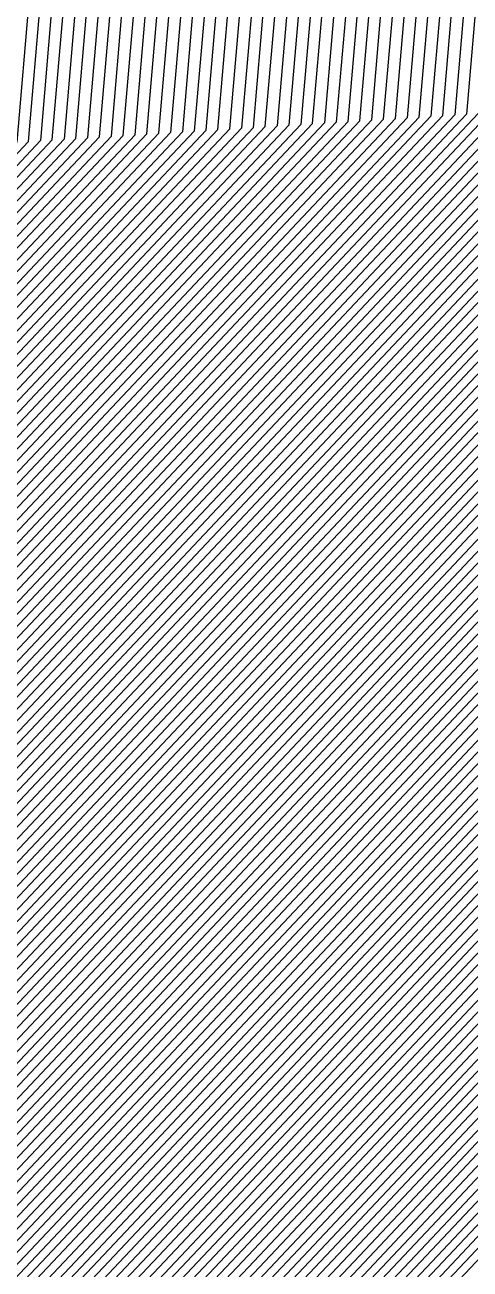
# Model space of a CAD drawing. Extents: x 7084 to 11035, y 13750 to 16729.
# Drawn here: x 7649 to 7680.1, y 15218.1 to 15305 of the extents above; entities that cross this region are included whole.
import ezdxf

# ---------------------------------------------------------------- set-up
doc = ezdxf.new("R2010")
doc.units = 0
doc.layers.add('Default', color=7, linetype='Continuous')

msp = doc.modelspace()

# ---------------------------------------------------------------- linework, layer by layer
at = {"layer": 'Default'}
for points in [[(7670.657, 14190.049), (7509.485, 14233.716), (7460.685, 14311.414), (7259.221, 14496.158), (7265.875, 14629.355), (7406.901, 14904.791), (7444.61, 14989.149), (7511.764, 15143.662), (7576.091, 15219.14), (7649.291, 15296.838), (7655.946, 15374.537), (7692.881, 15572.716), (7699.596, 15592.87), (7741.742, 15759.366), (7785.392, 16041.52), (7899.556, 16044.879), (8003.81, 16142.557), (8138.119, 16216.454), (8182.483, 16254.194), (8246.28, 16365.04), (8397.378, 16459.091), (8592.128, 16415.424)], [(7263.016, 14495.829), (7269.814, 14631.909), (7408.4, 14902.58), (7446.925, 14988.764), (7512.918, 15140.604), (7578.637, 15217.716), (7653.421, 15297.096), (7660.22, 15376.476), (7696.516, 15571.227), (7703.115, 15591.032), (7746.173, 15761.132), (7789.068, 16038.404), (7901.257, 16041.705), (8007.767, 16141.497), (8139.753, 16214.116), (8185.077, 16252.672), (8247.77, 16361.601), (8396.255, 16454.025), (8587.634, 16411.113)], [(7288.722, 14644.171), (7415.596, 14891.968), (7458.039, 14986.917), (7518.455, 15125.925), (7590.858, 15210.879), (7673.247, 15298.331), (7680.737, 15385.784), (7713.966, 15564.077), (7720.007, 15582.208), (7767.444, 15769.607), (7806.714, 16023.448), (7909.421, 16026.469), (8026.764, 16136.41), (8147.596, 16202.892), (8197.529, 16245.369), (8254.924, 16345.092), (8390.861, 16429.706), (8566.067, 16390.421)], [(7282.75, 14494.121), (7290.297, 14645.193), (7416.195, 14891.084), (7458.965, 14986.763), (7518.916, 15124.701), (7591.876, 15210.309), (7674.899, 15298.434), (7682.446, 15386.56), (7715.42, 15563.481), (7721.415, 15581.473), (7769.216, 15770.313), (7808.184, 16022.201), (7910.102, 16025.2), (8028.347, 16135.986), (8148.25, 16201.957), (8198.567, 16244.76), (8255.52, 16343.717), (8390.411, 16427.679), (8564.27, 16388.697)], [(8559.777, 16384.386), (8389.287, 16422.613), (8257.011, 16340.277), (8201.161, 16243.239), (8149.884, 16199.618), (8032.304, 16134.926), (7911.803, 16022.026), (7811.861, 16019.085), (7773.647, 15772.079), (7724.934, 15579.635), (7719.055, 15561.991), (7686.721, 15388.499), (7679.029, 15298.692), (7594.422, 15208.884)], [(8558.878, 16383.523), (8389.063, 16421.599), (8257.309, 16339.589), (8201.68, 16242.935), (8150.21, 16199.151), (8033.096, 16134.714), (7912.143, 16021.391), (7812.596, 16018.462), (7774.534, 15772.432), (7725.638, 15579.267), (7719.782, 15561.694), (7687.576, 15388.887), (7679.855, 15298.743), (7594.931, 15208.599), (7520.3, 15121.032), (7461.743, 14986.301), (7417.994, 14888.431), (7295.024, 14648.258), (7287.304, 14493.726), (7462.975, 14332.635)], [(8556.183, 16380.937), (8388.388, 16418.56), (8258.203, 16337.526), (8203.236, 16242.022), (8151.191, 16197.748), (8035.47, 16134.078), (7913.164, 16019.486), (7814.802, 16016.592), (7777.192, 15773.491), (7727.749, 15578.164), (7721.963, 15560.8), (7690.14, 15390.05), (7682.333, 15298.897), (7596.458, 15207.745), (7520.993, 15119.197), (7463.133, 14986.07), (7418.894, 14887.104), (7297.388, 14649.791), (7289.581, 14493.529), (7463.161, 14334.356), (7520.411, 14243.203), (7659.275, 14205.58), (7932.514, 14408.72)], [(7420.093, 14885.335), (7464.985, 14985.762), (7521.915, 15116.75), (7598.495, 15206.605), (7685.638, 15299.103), (7693.56, 15391.601), (7724.872, 15559.608), (7730.565, 15576.694), (7780.738, 15774.904), (7817.742, 16014.1), (7914.525, 16016.947), (8038.637, 16133.23), (8152.498, 16195.877), (8205.311, 16240.805), (8259.395, 16334.775), (8387.489, 16414.507), (8552.588, 16377.488)], [(7300.207, 14492.609), (7308.417, 14656.943), (7423.092, 14880.914), (7469.616, 14984.992), (7524.222, 15110.634), (7603.587, 15203.757), (7693.898, 15299.618), (7702.108, 15395.48), (7732.142, 15556.629), (7737.603, 15573.017), (7789.6, 15778.435), (7825.095, 16007.868), (7917.927, 16010.599), (8046.552, 16131.111), (8155.766, 16191.2), (8210.5, 16237.762), (8262.376, 16327.896), (8385.242, 16404.374), (8543.602, 16368.866)], [(7423.391, 14880.472), (7470.079, 14984.915), (7524.453, 15110.022), (7604.096, 15203.472), (7694.724, 15299.67), (7702.963, 15395.868), (7732.869, 15556.331), (7738.307, 15572.649), (7790.487, 15778.788), (7825.83, 16007.245), (7918.267, 16009.964), (8047.343, 16130.899), (8156.092, 16190.733), (8211.019, 16237.457), (8262.674, 16327.208), (8385.017, 16403.36), (8542.703, 16368.004)], [(8541.805, 16367.142), (8384.792, 16402.347), (8262.972, 16326.52), (8211.537, 16237.153), (8156.419, 16190.265), (8048.135, 16130.687), (7918.607, 16009.329), (7826.565, 16006.621), (7791.373, 15779.141), (7739.011, 15572.282), (7733.596, 15556.033), (7703.818, 15396.255), (7695.55, 15299.721), (7604.605, 15203.187)], [(7471.005, 14984.761), (7524.915, 15108.799), (7605.114, 15202.902), (7696.376, 15299.773), (7704.673, 15396.643), (7734.323, 15555.735), (7739.714, 15571.914), (7792.259, 15779.494), (7827.301, 16005.998), (7918.947, 16008.695), (8048.926, 16130.475), (8156.746, 16189.797), (8212.056, 16236.849), (8263.27, 16325.833), (8384.568, 16401.334), (8540.906, 16366.28)], [(7424.891, 14878.261), (7472.394, 14984.53), (7525.607, 15106.964), (7606.642, 15202.047), (7698.855, 15299.927), (7707.238, 15397.807), (7736.505, 15554.842), (7741.826, 15570.811), (7794.918, 15780.553), (7829.506, 16004.129), (7919.968, 16006.79), (8051.301, 16129.839), (8157.726, 16188.394), (8213.613, 16235.936), (8264.165, 16323.769), (8383.893, 16398.294), (8538.21, 16363.693)], [(8535.514, 16361.107), (8383.219, 16395.254), (8265.059, 16321.705), (8215.169, 16235.023), (8158.707, 16186.991), (8053.675, 16129.203), (7920.988, 16004.886), (7831.712, 16002.259), (7797.577, 15781.613), (7743.937, 15569.708), (7738.686, 15553.948), (7709.802, 15398.97), (7701.333, 15300.081), (7608.17, 15201.193), (7526.299, 15105.129), (7473.783, 14984.299), (7425.79, 14876.934), (7315.507, 14661.541), (7307.038, 14492.018), (7464.585, 14347.547), (7526.694, 14248.658), (7652.731, 14214.511), (7949.159, 14434.891)], [(8534.616, 16360.244), (8382.994, 16394.241), (8265.357, 16321.018), (8215.688, 16234.719), (8159.033, 16186.524), (8054.467, 16128.991), (7921.329, 16004.251), (7832.447, 16001.636), (7798.463, 15781.966), (7744.641, 15569.341), (7739.413, 15553.65), (7710.657, 15399.358), (7702.159, 15300.133), (7608.679, 15200.908), (7526.53, 15104.518), (7474.246, 14984.222), (7426.09, 14876.492), (7316.295, 14662.052), (7307.797, 14491.952), (7464.647, 14348.121)], [(7483.508, 14982.683), (7531.144, 15092.285), (7618.862, 15195.21), (7718.68, 15301.162), (7727.754, 15407.115), (7753.954, 15547.692), (7758.718, 15561.988), (7816.188, 15789.028), (7847.152, 15989.172), (7928.133, 15991.555), (8070.297, 16124.752), (8165.569, 16177.17), (8226.065, 16228.633), (8271.319, 16307.261), (8378.499, 16373.975), (8516.643, 16343.001)], [(7466.132, 14361.886), (7326.013, 14490.375), (7335.203, 14674.314), (7433.286, 14865.88), (7485.36, 14982.375), (7532.066, 15089.839), (7620.899, 15194.071), (7721.984, 15301.368), (7731.174, 15408.666), (7756.862, 15546.5), (7761.533, 15560.517), (7819.734, 15790.441), (7850.093, 15986.679), (7929.493, 15989.015), (8073.463, 16123.904), (8166.876, 16175.3), (8228.14, 16227.416), (8272.511, 16304.509), (8377.6, 16369.922), (8513.049, 16339.552)], [(7486.749, 14982.144), (7532.759, 15088.004), (7622.427, 15193.216), (7724.462, 15301.523), (7733.738, 15409.829), (7759.044, 15545.606), (7763.644, 15559.414), (7822.392, 15791.5), (7852.298, 15984.81), (7930.514, 15987.111), (8075.838, 16123.268), (8167.856, 16173.897), (8229.696, 16226.503), (8273.405, 16302.446), (8376.926, 16366.882), (8510.353, 16336.965)], [(8509.454, 16336.103), (8376.701, 16365.869), (8273.703, 16301.758), (8230.215, 16226.198), (8168.183, 16173.429), (8076.63, 16123.056), (7930.854, 15986.476), (7853.034, 15984.186), (7823.279, 15791.853), (7764.348, 15559.047), (7759.771, 15545.308), (7734.593, 15410.217), (7725.288, 15301.574), (7622.936, 15192.931)], [(7488.139, 14981.913), (7533.451, 15086.169), (7623.954, 15192.361), (7726.941, 15301.677), (7736.303, 15410.993), (7761.225, 15544.713), (7765.756, 15558.311), (7825.051, 15792.559), (7854.504, 15982.94), (7931.535, 15985.206), (8078.213, 16122.632), (8168.837, 16172.494), (8231.253, 16225.59), (8274.299, 16300.382), (8376.252, 16363.842), (8507.657, 16334.379)], [(8495.076, 16322.308), (8373.105, 16349.656), (8278.472, 16290.752), (8238.517, 16221.33), (8173.412, 16165.946), (8089.294, 16119.664), (7936.298, 15976.319), (7864.797, 15974.215), (7837.459, 15797.503), (7775.609, 15553.164), (7771.404, 15540.542), (7748.271, 15416.423), (7738.505, 15302.398), (7631.083, 15188.373), (7536.681, 15077.606), (7494.622, 14980.835), (7439.283, 14857.037), (7350.959, 14684.532), (7341.193, 14489.061), (7467.37, 14373.356), (7538.985, 14259.332), (7639.927, 14231.983), (7981.727, 14486.096)], [(7496.474, 14980.527), (7537.603, 15075.159), (7633.119, 15187.233), (7741.81, 15302.604), (7751.691, 15417.974), (7774.312, 15539.35), (7778.425, 15551.694), (7841.004, 15798.916), (7867.738, 15971.722), (7937.658, 15973.78), (8092.46, 16118.817), (8174.719, 16164.076), (8240.592, 16220.113), (8279.665, 16288.001), (8372.206, 16345.603), (8491.481, 16318.859)], [(7499.715, 14979.988), (7539.218, 15070.878), (7636.683, 15185.239), (7747.592, 15302.964), (7757.675, 15420.689), (7779.401, 15537.265), (7783.352, 15549.12), (7847.208, 15801.387), (7872.885, 15967.36), (7940.04, 15969.336), (8098.001, 16117.333), (8177.006, 16160.802), (8244.224, 16217.982), (8281.751, 16283.186), (8370.633, 16338.51), (8485.191, 16312.824)], [(8415.531, 14233.016), (8114.781, 14352.375), (7931.79, 14407.583), (7659.56, 14205.192), (7520.138, 14242.966), (7463.099, 14333.782), (7288.822, 14493.595), (7296.6, 14649.28), (7418.594, 14887.546), (7462.669, 14986.147), (7520.762, 15119.808), (7595.949, 15208.03), (7681.507, 15298.846), (7689.285, 15389.662), (7721.236, 15561.098), (7727.046, 15578.532), (7776.306, 15773.138), (7814.066, 16017.216), (7912.823, 16020.121), (8034.679, 16134.29), (8150.864, 16198.215), (8202.717, 16242.326), (8257.905, 16338.214)], [(7447.378, 14845.098), (7507.125, 14978.756), (7542.91, 15061.092), (7644.83, 15180.681), (7760.809, 15303.788), (7771.353, 15426.894), (7791.034, 15532.498), (7794.613, 15543.238), (7861.388, 15807.037), (7884.649, 15957.389), (7945.483, 15959.179), (8110.665, 16113.941), (8182.235, 16153.319), (8252.525, 16213.114), (8286.521, 16272.181), (8367.037, 16322.298), (8470.813, 16299.029)], [(8482.975, 14288.931), (8114.278, 14435.255), (7975.937, 14476.993), (7642.203, 14228.877), (7536.8, 14257.434), (7466.875, 14368.768), (7335.121, 14489.586), (7344.656, 14680.445), (7436.884, 14860.574), (7490.917, 14981.451), (7534.835, 15082.499), (7627.009, 15190.652), (7731.897, 15301.986), (7741.432, 15413.32), (7765.587, 15542.925), (7769.979, 15556.105), (7830.369, 15794.678), (7858.915, 15979.201), (7933.576, 15981.397), (8082.962, 16121.36), (8170.797, 16169.688), (8234.366, 16223.764), (8276.088, 16296.255)], [(8411.448, 14055.268), (8390.101, 14211.934), (8114.971, 14321.124), (7915.145, 14381.412), (7666.104, 14196.262), (7513.856, 14237.511), (7461.676, 14320.591), (7271.365, 14495.106), (7278.48, 14637.529), (7411.698, 14897.716), (7452.019, 14987.917), (7515.456, 15133.876), (7584.238, 15214.582), (7662.508, 15297.662), (7669.623, 15380.742), (7704.514, 15567.95), (7710.858, 15586.988), (7755.922, 15765.016), (7797.156, 16031.549), (7904.999, 16034.722), (8016.474, 16139.166), (8143.348, 16208.972)], [(8513.933, 14314.597), (8114.048, 14473.299), (7996.201, 14508.853), (7634.236, 14239.749), (7544.448, 14264.075), (7468.608, 14384.827), (7356.373, 14487.746), (7366.715, 14694.75), (7445.279, 14848.193), (7503.883, 14979.295), (7541.295, 15065.373), (7641.266, 15182.675), (7755.027, 15303.427), (7765.368, 15424.179), (7785.945, 15534.584), (7789.686, 15545.811), (7855.184, 15804.565), (7879.502, 15961.751), (7943.102, 15963.623), (8105.124, 16115.425), (8179.947, 16156.593)], [(8843.035, 13983.897), (8400.719, 14052.727), (8380.15, 14203.684), (8115.045, 14308.896), (7908.631, 14371.171), (7668.665, 14192.767), (7511.397, 14235.376), (7461.119, 14315.429), (7264.534, 14495.698), (7271.39, 14632.931), (7408.999, 14901.696), (7447.851, 14988.61), (7513.379, 15139.38), (7579.656, 15217.146), (7655.074, 15297.199), (7661.93, 15377.252), (7697.97, 15570.631), (7704.523, 15590.296), (7747.946, 15761.838), (7790.539, 16037.158), (7901.937, 16040.435), (8009.35, 16141.073)], [(8420.984, 14057.527), (8398.946, 14219.267), (8114.905, 14331.994), (7920.934, 14390.515), (7663.828, 14199.368), (7516.041, 14239.408), (7462.171, 14325.179), (7277.437, 14494.581), (7284.783, 14641.617), (7414.097, 14894.179), (7455.723, 14987.301), (7517.301, 15128.983), (7588.312, 15212.303), (7669.117, 15298.074), (7676.462, 15383.845), (7710.33, 15565.566), (7716.488, 15584.046), (7763.012, 15767.841), (7803.038, 16026.564), (7907.72, 16029.644), (8022.806, 16137.47)], [(8440.961, 14254.099), (8114.592, 14383.625), (7948.436, 14433.754), (7653.015, 14214.123), (7526.42, 14248.421), (7464.523, 14346.974), (7306.279, 14492.084), (7314.72, 14661.031), (7425.49, 14877.376), (7473.32, 14984.376), (7526.068, 15105.741), (7607.66, 15201.477), (7700.507, 15300.03), (7708.947, 15398.582), (7737.959, 15554.246), (7743.233, 15570.076), (7796.69, 15781.26), (7830.977, 16002.882), (7920.648, 16005.521), (8052.884, 16129.415)], [(8464.179, 14273.348), (8114.419, 14412.157), (7963.634, 14457.649), (7647.04, 14222.276), (7532.156, 14253.402), (7465.823, 14359.018), (7322.218, 14490.704), (7331.264, 14671.759), (7431.787, 14868.091), (7483.045, 14982.76), (7530.913, 15092.897), (7618.353, 15195.495), (7717.854, 15301.111), (7726.9, 15406.727), (7753.227, 15547.99), (7758.014, 15562.355), (7815.302, 15788.675), (7846.417, 15989.795), (7927.792, 15992.189), (8069.506, 16124.964)], [(7804.508, 16025.317), (7764.785, 15768.547), (7717.896, 15583.311), (7711.784, 15564.971), (7678.172, 15384.62), (7670.769, 15298.177), (7589.33, 15211.733), (7517.763, 15127.759), (7456.649, 14987.147), (7414.696, 14893.294), (7286.358, 14642.638), (7278.955, 14494.449), (7462.295, 14326.326), (7516.587, 14239.883), (7663.259, 14200.145), (7922.382, 14392.79), (8114.889, 14334.711), (8401.158, 14221.1), (8423.368, 14058.092)], [(7917.586, 16011.234), (7824.36, 16008.491), (7788.714, 15778.082), (7736.899, 15573.385), (7731.415, 15556.927), (7701.254, 15395.092), (7693.072, 15299.567), (7603.078, 15204.041), (7523.992, 15111.245), (7469.152, 14985.069), (7422.792, 14881.356), (7307.629, 14656.433), (7299.448, 14492.675), (7463.966, 14341.812), (7523.962, 14246.287), (7655.576, 14210.628), (7941.922, 14423.513), (8114.666, 14371.396), (8431.01, 14245.849)], [(7923.37, 16000.442), (7836.859, 15997.897), (7803.781, 15784.085), (7748.864, 15567.135), (7743.775, 15551.862), (7715.786, 15401.685), (7707.115, 15300.442), (7611.734, 15199.198), (7527.914, 15100.848), (7477.025, 14983.76), (7427.889, 14873.839), (7321.022, 14665.118), (7312.351, 14491.558), (7465.018, 14351.562), (7528.606, 14250.319), (7650.739, 14217.229), (7954.226, 14442.857), (8114.526, 14394.494), (8449.806, 14261.432)], [(7923.71, 15999.807), (7837.594, 15997.273), (7804.667, 15784.438), (7749.568, 15566.767), (7744.502, 15551.565), (7716.641, 15402.073), (7707.941, 15300.493), (7612.243, 15198.914), (7528.144, 15100.236), (7477.488, 14983.683), (7428.189, 14873.397), (7321.81, 14665.629), (7313.11, 14491.492), (7465.08, 14352.135), (7528.879, 14250.556), (7650.455, 14217.617), (7954.949, 14443.994), (8114.518, 14395.853), (8450.912, 14262.348)], [(7925.411, 15996.633), (7841.27, 15994.157), (7809.098, 15786.203), (7753.087, 15564.929), (7748.138, 15550.075), (7720.915, 15404.012), (7712.072, 15300.751), (7614.789, 15197.489), (7529.298, 15097.178), (7479.803, 14983.298), (7429.688, 14871.186), (7325.749, 14668.183), (7316.905, 14491.164), (7465.389, 14355.003), (7530.244, 14251.742), (7649.032, 14219.558), (7958.568, 14449.684), (8114.476, 14402.647), (8456.44, 14266.932)], [(7843.476, 15992.288), (7811.757, 15787.263), (7755.199, 15563.826), (7750.319, 15549.181), (7723.48, 15405.175), (7714.55, 15300.905), (7616.316, 15196.634), (7529.99, 15095.343), (7481.192, 14983.067), (7430.587, 14869.859), (7328.112, 14669.716), (7319.182, 14490.966), (7465.575, 14356.724), (7531.064, 14252.453), (7648.178, 14220.723), (7960.739, 14453.097), (8114.452, 14406.723), (8459.757, 14269.681)], [(7844.946, 15991.041), (7813.53, 15787.969), (7756.606, 15563.091), (7751.773, 15548.585), (7725.19, 15405.951), (7716.202, 15301.008), (7617.335, 15196.065), (7530.452, 15094.12), (7482.119, 14982.913), (7431.187, 14868.975), (7329.688, 14670.738), (7320.7, 14490.835), (7465.699, 14357.871), (7531.61, 14252.928), (7647.609, 14221.5), (7962.186, 14455.373), (8114.435, 14409.44), (8461.968, 14271.515)], [(8489.609, 14294.431), (8114.229, 14443.408), (7980.279, 14483.82), (7640.496, 14231.207), (7538.439, 14258.857), (7467.246, 14372.209), (7339.675, 14489.192), (7349.383, 14683.51), (7438.683, 14857.921), (7493.695, 14980.989), (7536.219, 15078.829), (7630.064, 15188.943), (7736.853, 15302.295), (7746.561, 15415.647), (7769.949, 15541.138), (7774.202, 15553.899), (7835.686, 15796.797), (7863.327, 15975.462), (7935.617, 15977.589)], [(7866.268, 15972.969), (7839.232, 15798.209), (7777.017, 15552.429), (7772.858, 15539.946), (7749.981, 15417.198), (7740.158, 15302.501), (7632.101, 15187.803), (7537.142, 15076.383), (7495.548, 14980.681), (7439.882, 14856.152), (7352.534, 14685.554), (7342.711, 14488.929), (7467.494, 14374.503), (7539.531, 14259.806), (7639.357, 14232.76), (7983.174, 14488.371), (8114.196, 14448.842), (8494.032, 14298.097)], [(7939.019, 15971.24), (7870.679, 15969.23), (7844.549, 15800.328), (7781.24, 15550.223), (7777.22, 15538.159), (7755.11, 15419.525), (7745.114, 15302.81), (7635.156, 15186.094), (7538.526, 15072.713), (7498.326, 14980.219), (7441.681, 14853.499), (7357.261, 14688.619), (7347.265, 14488.535), (7467.865, 14377.945), (7541.17, 14261.229), (7637.65, 14235.089), (7987.517, 14495.199), (8114.147, 14456.995), (8500.665, 14303.597)], [(7860.502, 15806.684), (7793.909, 15543.605), (7790.307, 15532.796), (7770.498, 15426.506), (7759.983, 15303.736), (7644.321, 15180.966), (7542.679, 15061.704), (7506.662, 14978.833), (7447.078, 14845.54), (7371.442, 14697.815), (7360.927, 14487.352), (7468.979, 14388.268), (7546.087, 14265.498), (7632.529, 14242.078), (8000.544, 14515.68), (8113.998, 14481.451), (8520.567, 14320.096)], [(8517.25, 14317.346), (8114.023, 14477.375), (7998.372, 14512.267), (7633.382, 14240.914), (7545.268, 14264.787), (7468.793, 14386.548), (7358.65, 14487.549), (7369.078, 14696.282), (7446.179, 14846.867), (7505.272, 14979.064), (7541.987, 15063.539), (7642.794, 15181.821), (7757.505, 15303.582), (7767.933, 15425.343), (7788.126, 15533.69), (7791.797, 15544.708), (7857.843, 15805.625)], [(7858.73, 15805.978), (7792.501, 15544.341), (7788.853, 15533.392), (7768.788, 15425.731), (7758.331, 15303.633), (7643.303, 15181.536), (7542.217, 15062.927), (7505.735, 14978.987), (7446.478, 14846.425), (7369.866, 14696.793), (7359.409, 14487.484), (7468.855, 14387.121), (7545.541, 14265.024), (7633.098, 14241.302), (7999.096, 14513.405), (8114.015, 14478.734), (8518.356, 14318.263)], [(7859.616, 15806.331), (7793.205, 15543.973), (7789.58, 15533.094), (7769.643, 15426.118), (7759.157, 15303.685), (7643.812, 15181.251), (7542.448, 15062.315), (7506.198, 14978.91), (7446.778, 14845.982), (7370.654, 14697.304), (7360.168, 14487.418), (7468.917, 14387.695), (7545.814, 14265.261), (7632.813, 14241.69), (7999.82, 14514.542), (8114.006, 14480.093), (8519.461, 14319.18)], [(8515.039, 14315.513), (8114.039, 14474.658), (7996.925, 14509.991), (7633.951, 14240.137), (7544.721, 14264.312), (7468.67, 14385.401), (7357.132, 14487.681), (7367.503, 14695.261), (7445.579, 14847.751), (7504.346, 14979.218), (7541.525, 15064.762), (7641.775, 15182.39), (7755.853, 15303.479), (7766.223, 15424.567), (7786.672, 15534.286), (7790.39, 15545.444), (7856.071, 15804.918)], [(8516.144, 14316.43), (8114.031, 14476.017), (7997.649, 14511.129), (7633.667, 14240.525), (7544.994, 14264.55), (7468.731, 14385.974), (7357.891, 14487.615), (7368.291, 14695.772), (7445.879, 14847.309), (7504.809, 14979.141), (7541.756, 15064.15), (7642.284, 15182.106), (7756.679, 15303.53), (7767.078, 15424.955), (7787.399, 15533.988), (7791.094, 15545.076), (7856.957, 15805.272)], [(8512.828, 14313.68), (8114.056, 14471.94), (7995.478, 14507.715), (7634.52, 14239.36), (7544.175, 14263.838), (7468.546, 14384.254), (7355.614, 14487.812), (7365.927, 14694.239), (7444.979, 14848.635), (7503.42, 14979.372), (7541.064, 15065.985), (7640.757, 15182.96), (7754.201, 15303.376), (7764.514, 15423.791), (7785.218, 15534.882), (7788.982, 15546.179), (7854.298, 15804.212)], [(7852.526, 15803.506), (7787.575, 15546.914), (7783.764, 15535.477), (7762.804, 15423.016), (7752.548, 15303.273), (7639.739, 15183.53), (7540.603, 15067.208), (7502.494, 14979.526), (7444.38, 14849.52), (7364.352, 14693.217), (7354.096, 14487.944), (7468.422, 14383.106), (7543.629, 14263.364), (7635.089, 14238.584), (7994.03, 14505.439), (8114.072, 14469.223), (8510.616, 14311.847)], [(8506.194, 14308.18), (8114.105, 14463.788), (7991.135, 14500.888), (7636.228, 14237.031), (7542.536, 14262.415), (7468.174, 14380.812), (7351.06, 14488.206), (7361.2, 14691.174), (7443.18, 14851.288), (7500.642, 14979.834), (7539.68, 15069.655), (7637.702, 15184.669), (7749.244, 15303.067), (7759.384, 15421.464), (7780.855, 15536.669), (7784.759, 15548.385), (7848.981, 15802.094)], [(7849.867, 15802.447), (7785.463, 15548.017), (7781.582, 15536.371), (7760.239, 15421.852), (7750.07, 15303.118), (7638.211, 15184.385), (7539.91, 15069.043), (7501.105, 14979.757), (7443.48, 14850.846), (7361.988, 14691.684), (7351.819, 14488.141), (7468.236, 14381.386), (7542.809, 14262.652), (7635.943, 14237.419), (7991.859, 14502.026), (8114.097, 14465.147), (8507.299, 14309.097)], [(8508.405, 14310.013), (8114.089, 14466.506), (7992.583, 14503.164), (7635.658, 14237.807), (7543.082, 14262.889), (7468.298, 14381.959), (7352.578, 14488.075), (7362.776, 14692.195), (7443.78, 14850.404), (7501.568, 14979.68), (7540.141, 15068.432), (7638.72, 15184.1), (7750.896, 15303.17), (7761.094, 15422.24), (7782.31, 15536.073), (7786.167, 15547.649), (7850.753, 15802.8)], [(7848.094, 15801.74), (7784.055, 15548.752), (7780.128, 15536.967), (7758.53, 15421.077), (7748.418, 15303.015), (7637.193, 15184.954), (7539.449, 15070.266), (7500.178, 14979.911), (7442.881, 14851.731), (7360.412, 14690.663), (7350.301, 14488.272), (7468.113, 14380.239), (7542.263, 14262.178), (7636.512, 14236.643), (7990.411, 14499.75), (8114.114, 14462.429), (8505.088, 14307.263)], [(7845.435, 15800.681), (7781.944, 15549.855), (7777.947, 15537.861), (7755.965, 15419.913), (7745.94, 15302.861), (7635.665, 15185.809), (7538.757, 15072.101), (7498.789, 14980.142), (7441.981, 14853.057), (7358.049, 14689.13), (7348.024, 14488.469), (7467.927, 14378.518), (7541.443, 14261.466), (7637.366, 14235.478), (7988.24, 14496.336), (8114.138, 14458.353), (8501.771, 14304.514)], [(7846.322, 15801.034), (7782.648, 15549.488), (7778.674, 15537.563), (7756.82, 15420.301), (7746.766, 15302.913), (7636.174, 15185.524), (7538.988, 15071.49), (7499.252, 14980.065), (7442.281, 14852.615), (7358.837, 14689.641), (7348.783, 14488.404), (7467.989, 14379.092), (7541.717, 14261.703), (7637.081, 14235.866), (7988.964, 14497.474), (8114.13, 14459.712), (8502.877, 14305.43)], [(8498.454, 14301.764), (8114.163, 14454.277), (7986.069, 14492.923), (7638.219, 14234.313), (7540.624, 14260.755), (7467.741, 14376.798), (7345.747, 14488.666), (7355.686, 14687.597), (7441.082, 14854.384), (7497.4, 14980.373), (7538.065, 15073.936), (7634.138, 15186.664), (7743.462, 15302.707), (7753.4, 15418.75), (7775.766, 15538.754), (7779.832, 15550.958), (7842.777, 15799.622)], [(7843.663, 15799.975), (7780.536, 15550.591), (7776.493, 15538.457), (7754.255, 15419.137), (7744.288, 15302.758), (7634.647, 15186.379), (7538.295, 15073.325), (7497.863, 14980.296), (7441.381, 14853.941), (7356.473, 14688.108), (7346.506, 14488.601), (7467.803, 14377.371), (7540.897, 14260.992), (7637.935, 14234.701), (7986.793, 14494.061), (8114.155, 14455.636), (8499.56, 14302.68)], [(8495.137, 14299.014), (8114.188, 14450.201), (7983.898, 14489.509), (7639.073, 14233.148), (7539.805, 14260.043), (7467.556, 14375.077), (7343.47, 14488.864), (7353.322, 14686.065), (7440.182, 14855.71), (7496.011, 14980.604), (7537.373, 15075.771), (7632.61, 15187.518), (7740.984, 15302.552), (7750.836, 15417.586), (7773.585, 15539.648), (7777.721, 15552.061), (7840.118, 15798.562)], [(8492.926, 14297.18), (8114.204, 14447.484), (7982.451, 14487.234), (7639.642, 14232.371), (7539.258, 14259.569), (7467.432, 14373.93), (7341.952, 14488.995), (7351.747, 14685.043), (7439.582, 14856.594), (7495.085, 14980.758), (7536.911, 15076.994), (7631.592, 15188.088), (7739.331, 15302.449), (7749.126, 15416.81), (7772.131, 15540.244), (7776.313, 15552.797), (7838.345, 15797.856)], [(8490.715, 14295.347), (8114.221, 14444.766), (7981.003, 14484.958), (7640.211, 14231.595), (7538.712, 14259.094), (7467.308, 14372.783), (7340.434, 14489.126), (7350.171, 14684.021), (7438.983, 14857.479), (7494.159, 14980.912), (7536.45, 15078.218), (7630.573, 15188.658), (7737.679, 15302.346), (7747.416, 15416.035), (7770.677, 15540.84), (7774.906, 15553.532), (7836.573, 15797.15)], [(7833.914, 15796.091), (7772.794, 15554.635), (7768.495, 15541.734), (7744.852, 15414.871), (7735.201, 15302.192), (7629.046, 15189.512), (7535.758, 15080.052), (7492.769, 14981.143), (7438.083, 14858.805), (7347.808, 14682.488), (7338.157, 14489.324), (7467.122, 14371.062), (7537.893, 14258.383), (7641.065, 14230.43), (7978.832, 14481.544), (8114.245, 14440.69), (8487.398, 14292.597)], [(7834.8, 15796.444), (7773.498, 15554.267), (7769.222, 15541.436), (7745.707, 15415.259), (7736.027, 15302.243), (7629.555, 15189.228), (7535.988, 15079.441), (7493.232, 14981.066), (7438.383, 14858.363), (7348.595, 14682.999), (7338.916, 14489.258), (7467.184, 14371.636), (7538.166, 14258.62), (7640.78, 14230.818), (7979.556, 14482.682), (8114.237, 14442.049), (8488.503, 14293.514)], [(8485.186, 14290.764), (8114.262, 14437.973), (7977.385, 14479.268), (7641.634, 14229.654), (7537.346, 14257.908), (7466.998, 14369.915), (7336.639, 14489.455), (7346.232, 14681.466), (7437.484, 14859.69), (7491.843, 14981.297), (7535.296, 15081.276), (7628.027, 15190.082), (7733.549, 15302.089), (7743.142, 15414.096), (7767.041, 15542.329), (7771.387, 15555.37), (7832.141, 15795.384)], [(8486.292, 14291.681), (8114.254, 14439.332), (7978.108, 14480.406), (7641.349, 14230.042), (7537.619, 14258.146), (7467.06, 14370.489), (7337.398, 14489.389), (7347.02, 14681.977), (7437.783, 14859.247), (7492.306, 14981.22), (7535.527, 15080.664), (7628.537, 15189.797), (7734.375, 15302.14), (7743.997, 15414.483), (7767.768, 15542.031), (7772.09, 15555.002), (7833.028, 15795.737)], [(7829.483, 15794.325), (7769.275, 15556.473), (7764.86, 15543.223), (7740.577, 15412.932), (7731.071, 15301.935), (7626.5, 15190.937), (7534.604, 15083.111), (7490.454, 14981.528), (7436.584, 14861.016), (7343.868, 14679.934), (7334.362, 14489.652), (7466.813, 14368.195), (7536.527, 14257.197), (7642.487, 14228.489), (7975.213, 14475.855), (8114.287, 14433.897), (8481.87, 14288.014)], [(7831.255, 15795.031), (7770.683, 15555.738), (7766.314, 15542.627), (7742.287, 15413.708), (7732.723, 15302.037), (7627.518, 15190.367), (7535.066, 15081.887), (7491.38, 14981.374), (7437.184, 14860.132), (7345.444, 14680.956), (7335.88, 14489.521), (7466.937, 14369.342), (7537.073, 14257.671), (7641.918, 14229.265), (7976.661, 14478.131), (8114.27, 14436.614), (8484.081, 14289.847)], [(7827.71, 15793.619), (7767.867, 15557.208), (7763.406, 15543.819), (7738.868, 15412.156), (7729.419, 15301.832), (7625.482, 15191.507), (7534.143, 15084.334), (7489.528, 14981.682), (7435.984, 14861.9), (7342.293, 14678.912), (7332.844, 14489.784), (7466.689, 14367.047), (7535.981, 14256.723), (7643.057, 14227.712), (7973.766, 14473.579), (8114.303, 14431.179), (8479.658, 14286.181)], [(7828.596, 15793.972), (7768.571, 15556.841), (7764.133, 15543.521), (7739.723, 15412.544), (7730.245, 15301.883), (7625.991, 15191.222), (7534.373, 15083.722), (7489.991, 14981.605), (7436.284, 14861.458), (7343.081, 14679.423), (7333.603, 14489.718), (7466.751, 14367.621), (7536.254, 14256.96), (7642.772, 14228.1), (7974.49, 14474.717), (8114.295, 14432.538), (8480.764, 14287.097)], [(7825.937, 15792.913), (7766.46, 15557.944), (7761.952, 15544.415), (7737.158, 15411.381), (7727.767, 15301.729), (7624.463, 15192.076), (7533.681, 15085.557), (7488.602, 14981.836), (7435.385, 14862.785), (7340.717, 14677.89), (7331.326, 14489.915), (7466.565, 14365.9), (7535.434, 14256.248), (7643.626, 14226.936), (7972.318, 14471.303), (8114.32, 14428.462), (8477.447, 14284.348)], [(7826.824, 15793.266), (7767.164, 15557.576), (7762.679, 15544.117), (7738.013, 15411.769), (7728.593, 15301.78), (7624.972, 15191.791), (7533.912, 15084.946), (7489.065, 14981.759), (7435.685, 14862.343), (7341.505, 14678.401), (7332.085, 14489.849), (7466.627, 14366.474), (7535.707, 14256.485), (7643.341, 14227.324), (7973.042, 14472.441), (8114.311, 14429.821), (8478.553, 14285.264)], [(7820.62, 15790.794), (7762.237, 15560.149), (7757.589, 15546.202), (7732.029, 15409.054), (7722.81, 15301.42), (7621.408, 15193.786), (7532.297, 15089.227), (7485.823, 14982.298), (7433.586, 14865.438), (7335.99, 14674.825), (7326.772, 14490.309), (7466.194, 14362.459), (7533.795, 14254.825), (7645.333, 14224.606), (7967.976, 14464.476), (8114.369, 14420.31), (8470.813, 14278.848)], [(7821.506, 15791.147), (7762.941, 15559.782), (7758.316, 15545.904), (7732.884, 15409.442), (7723.636, 15301.471), (7621.917, 15193.501), (7532.528, 15088.615), (7486.286, 14982.221), (7433.886, 14864.996), (7336.778, 14675.336), (7327.531, 14490.244), (7466.256, 14363.033), (7534.069, 14255.062), (7645.048, 14224.994), (7968.7, 14465.614), (8114.361, 14421.668), (8471.919, 14279.764)], [(8468.602, 14277.015), (8114.386, 14417.592), (7966.529, 14462.2), (7645.902, 14223.829), (7533.249, 14254.351), (7466.07, 14361.312), (7325.254, 14490.441), (7334.415, 14673.803), (7432.986, 14866.322), (7484.897, 14982.452), (7531.836, 15090.45), (7620.39, 15194.355), (7721.158, 15301.317), (7730.319, 15408.278), (7756.135, 15546.798), (7760.829, 15560.885), (7818.847, 15790.088)], [(8466.391, 14275.181), (8114.402, 14414.875), (7965.081, 14459.925), (7646.471, 14223.053), (7532.703, 14253.876), (7465.946, 14360.165), (7323.736, 14490.572), (7332.839, 14672.781), (7432.386, 14867.206), (7483.971, 14982.606), (7531.374, 15091.673), (7619.371, 15194.925), (7719.506, 15301.214), (7728.609, 15407.502), (7754.681, 15547.394), (7759.421, 15561.62), (7817.075, 15789.381)], [(8467.496, 14276.098), (8114.394, 14416.234), (7965.805, 14461.063), (7646.186, 14223.441), (7532.976, 14254.114), (7466.008, 14360.739), (7324.495, 14490.506), (7333.627, 14673.292), (7432.686, 14866.764), (7484.434, 14982.529), (7531.605, 15091.062), (7619.881, 15194.64), (7720.332, 15301.265), (7729.464, 15407.89), (7755.408, 15547.096), (7760.125, 15561.252), (7817.961, 15789.734)], [(8460.862, 14270.598), (8114.443, 14408.081), (7961.463, 14454.235), (7647.894, 14221.111), (7531.337, 14252.69), (7465.637, 14357.297), (7319.941, 14490.901), (7328.9, 14670.227), (7430.887, 14869.417), (7481.656, 14982.99), (7530.221, 15094.732), (7616.826, 15196.35), (7715.376, 15300.956), (7724.335, 15405.563), (7751.046, 15548.883), (7755.902, 15563.458), (7812.643, 15787.616)], [(8457.545, 14267.848), (8114.468, 14404.005), (7959.292, 14450.822), (7648.747, 14219.947), (7530.518, 14251.979), (7465.451, 14355.577), (7317.664, 14491.098), (7326.537, 14668.694), (7429.988, 14870.744), (7480.266, 14983.221), (7529.529, 15096.566), (7615.298, 15197.204), (7712.898, 15300.802), (7721.77, 15404.4), (7748.865, 15549.777), (7753.791, 15564.561), (7809.985, 15786.556)], [(7810.871, 15786.91), (7754.495, 15564.194), (7749.592, 15549.479), (7722.625, 15404.788), (7713.724, 15300.854), (7615.807, 15196.919), (7529.759, 15095.955), (7480.729, 14983.144), (7430.288, 14870.302), (7327.324, 14669.205), (7318.423, 14491.032), (7465.513, 14356.15), (7530.791, 14252.216), (7648.463, 14220.335), (7960.015, 14451.96), (8114.46, 14405.364), (8458.651, 14268.765)], [(7807.326, 15785.497), (7751.679, 15565.664), (7746.683, 15550.671), (7719.206, 15403.236), (7710.419, 15300.648), (7613.771, 15198.059), (7528.837, 15098.401), (7478.877, 14983.452), (7429.088, 14872.07), (7324.173, 14667.161), (7315.387, 14491.295), (7465.265, 14353.856), (7529.698, 14251.267), (7649.601, 14218.782), (7957.12, 14447.408), (8114.493, 14399.929), (8454.229, 14265.098)], [(8455.334, 14266.015), (8114.485, 14401.288), (7957.844, 14448.546), (7649.316, 14219.17), (7529.971, 14251.505), (7465.327, 14354.43), (7316.146, 14491.229), (7324.961, 14667.672), (7429.388, 14871.628), (7479.34, 14983.375), (7529.067, 15097.79), (7614.28, 15197.774), (7711.245, 15300.699), (7720.061, 15403.624), (7747.411, 15550.373), (7752.383, 15565.297), (7808.212, 15785.85)], [(7770.102, 15770.666), (7722.119, 15581.105), (7716.147, 15563.183), (7683.301, 15386.947), (7675.725, 15298.486), (7592.385, 15210.024), (7519.147, 15124.09), (7459.428, 14986.686), (7416.495, 14890.641), (7291.085, 14645.704), (7283.509, 14494.055), (7462.666, 14329.768), (7518.226, 14241.306), (7661.552, 14202.474), (7926.724, 14399.618), (8114.839, 14342.864), (8407.792, 14226.6)], [(7717.192, 15583.679), (7711.057, 15565.268), (7677.317, 15384.233), (7669.943, 15298.125), (7588.821, 15212.018), (7517.532, 15128.371), (7456.186, 14987.224), (7414.396, 14893.737), (7285.571, 14642.127), (7278.196, 14494.515), (7462.233, 14325.753), (7516.314, 14239.646), (7663.543, 14199.756), (7921.658, 14391.652), (8114.897, 14333.353), (8400.052, 14220.183), (8422.176, 14057.81)], [(8402.263, 14222.016), (8114.88, 14336.07), (7923.106, 14393.928), (7662.974, 14200.533), (7516.86, 14240.12), (7462.357, 14326.9), (7279.714, 14494.384), (7287.146, 14643.149), (7414.996, 14892.852), (7457.113, 14987.07), (7517.993, 15127.148), (7589.839, 15211.448), (7671.595, 15298.228), (7679.027, 15385.008), (7712.512, 15564.673), (7718.6, 15582.944)], [(8403.369, 14222.933), (8114.872, 14337.429), (7923.829, 14395.066), (7662.69, 14200.921), (7517.133, 14240.357), (7462.418, 14327.473), (7280.473, 14494.318), (7287.934, 14643.66), (7415.296, 14892.41), (7457.576, 14986.993), (7518.224, 15126.536), (7590.348, 15211.163), (7672.421, 15298.28), (7679.882, 15385.396), (7713.239, 15564.375), (7719.303, 15582.576)], [(8405.58, 14224.766), (8114.856, 14340.146), (7925.277, 14397.342), (7662.121, 14201.698), (7517.68, 14240.831), (7462.542, 14328.62), (7281.991, 14494.186), (7289.51, 14644.682), (7415.896, 14891.526), (7458.502, 14986.84), (7518.686, 15125.313), (7591.367, 15210.594), (7674.073, 15298.383), (7681.592, 15386.172), (7714.693, 15563.779), (7720.711, 15581.841)], [(8408.897, 14227.516), (8114.831, 14344.222), (7927.448, 14400.755), (7661.267, 14202.863), (7518.499, 14241.543), (7462.728, 14330.341), (7284.268, 14493.989), (7291.873, 14646.215), (7416.795, 14890.199), (7459.891, 14986.609), (7519.378, 15123.478), (7592.894, 15209.739), (7676.551, 15298.537), (7684.156, 15387.335), (7716.874, 15562.885), (7722.823, 15580.738)], [(7723.526, 15580.37), (7717.601, 15562.587), (7685.011, 15387.723), (7677.377, 15298.589), (7593.403, 15209.454), (7519.608, 15122.866), (7460.354, 14986.532), (7417.095, 14889.757), (7292.661, 14646.725), (7285.027, 14493.924), (7462.79, 14330.915), (7518.772, 14241.78), (7660.983, 14203.251), (7928.172, 14401.893), (8114.823, 14345.581), (8410.003, 14228.433)], [(8411.108, 14229.35), (8114.814, 14346.94), (7928.895, 14403.031), (7660.698, 14203.639), (7519.045, 14242.017), (7462.852, 14331.488), (7285.786, 14493.858), (7293.449, 14647.236), (7417.395, 14889.315), (7460.817, 14986.455), (7519.839, 15122.255), (7593.913, 15209.169), (7678.203, 15298.64), (7685.866, 15388.111), (7718.328, 15562.289), (7724.23, 15580.002)], [(8417.742, 14234.849), (8114.765, 14355.092), (7933.238, 14409.858), (7658.991, 14205.969), (7520.684, 14243.44), (7463.223, 14334.929), (7290.34, 14493.464), (7298.176, 14650.302), (7419.194, 14886.662), (7463.596, 14985.993), (7521.223, 15118.585), (7596.968, 15207.46), (7683.16, 15298.949), (7690.995, 15390.438), (7722.69, 15560.502), (7728.453, 15577.796)], [(7729.157, 15577.429), (7723.417, 15560.204), (7691.85, 15390.826), (7683.986, 15299), (7597.477, 15207.175), (7521.454, 15117.973), (7464.059, 14985.916), (7419.494, 14886.22), (7298.963, 14650.813), (7291.099, 14493.398), (7463.285, 14335.503), (7520.957, 14243.678), (7658.706, 14206.357), (7933.961, 14410.996), (8114.757, 14356.451), (8418.848, 14235.766)], [(8419.954, 14236.683), (8114.748, 14357.809), (7934.685, 14412.134), (7658.422, 14206.745), (7521.231, 14243.915), (7463.347, 14336.076), (7291.858, 14493.332), (7299.751, 14651.324), (7419.793, 14885.778), (7464.522, 14985.839), (7521.685, 15117.362), (7597.986, 15206.89), (7684.812, 15299.052), (7692.705, 15391.214), (7724.145, 15559.906), (7729.861, 15577.061)], [(8422.165, 14238.516), (8114.732, 14360.527), (7936.133, 14414.41), (7657.853, 14207.522), (7521.777, 14244.389), (7463.471, 14337.224), (7293.376, 14493.201), (7301.327, 14652.345), (7420.393, 14884.893), (7465.448, 14985.685), (7522.146, 15116.139), (7599.004, 15206.32), (7686.464, 15299.155), (7694.415, 15391.989), (7725.599, 15559.31), (7731.268, 15576.326)], [(8423.271, 14239.433), (8114.724, 14361.885), (7936.856, 14415.548), (7657.568, 14207.91), (7522.05, 14244.626), (7463.533, 14337.797), (7294.135, 14493.135), (7302.115, 14652.856), (7420.693, 14884.451), (7465.911, 14985.608), (7522.377, 15115.527), (7599.514, 15206.036), (7687.29, 15299.206), (7695.269, 15392.377), (7726.326, 15559.012), (7731.972, 15575.958)], [(7732.676, 15575.591), (7727.053, 15558.714), (7696.124, 15392.765), (7688.116, 15299.258), (7600.023, 15205.751), (7522.608, 15114.915), (7466.374, 14985.531), (7420.993, 14884.009), (7302.902, 14653.367), (7294.894, 14493.069), (7463.594, 14338.371), (7522.323, 14244.864), (7657.284, 14208.298), (7937.58, 14416.686), (8114.715, 14363.244), (8424.376, 14240.349)], [(8425.482, 14241.266), (8114.707, 14364.603), (7938.304, 14417.823), (7656.999, 14208.687), (7522.596, 14245.101), (7463.656, 14338.944), (7295.653, 14493.004), (7303.69, 14653.878), (7421.293, 14883.567), (7466.837, 14985.454), (7522.838, 15114.304), (7600.532, 15205.466), (7688.942, 15299.309), (7696.979, 15393.153), (7727.78, 15558.417), (7733.38, 15575.223)], [(8426.587, 14242.182), (8114.699, 14365.962), (7939.027, 14418.961), (7656.714, 14209.075), (7522.869, 14245.338), (7463.718, 14339.518), (7296.412, 14492.938), (7304.478, 14654.389), (7421.592, 14883.125), (7467.3, 14985.377), (7523.069, 15113.692), (7601.041, 15205.181), (7689.768, 15299.361), (7697.834, 15393.541), (7728.507, 15558.119), (7734.084, 15574.855)], [(8427.693, 14243.099), (8114.691, 14367.32), (7939.751, 14420.099), (7656.43, 14209.463), (7523.143, 14245.575), (7463.78, 14340.091), (7297.171, 14492.872), (7305.266, 14654.9), (7421.892, 14882.682), (7467.763, 14985.3), (7523.3, 15113.08), (7601.55, 15204.896), (7690.594, 15299.412), (7698.689, 15393.928), (7729.234, 15557.821), (7734.788, 15574.488)], [(8428.799, 14244.016), (8114.682, 14368.679), (7940.475, 14421.237), (7656.145, 14209.851), (7523.416, 14245.812), (7463.842, 14340.665), (7297.93, 14492.806), (7306.054, 14655.411), (7422.192, 14882.24), (7468.226, 14985.223), (7523.53, 15112.469), (7602.059, 15204.611), (7691.42, 15299.464), (7699.544, 15394.316), (7729.961, 15557.523), (7735.491, 15574.12)], [(7736.195, 15573.752), (7730.688, 15557.225), (7700.399, 15394.704), (7692.246, 15299.515), (7602.569, 15204.326), (7523.761, 15111.857), (7468.689, 14985.146), (7422.492, 14881.798), (7306.841, 14655.922), (7298.689, 14492.741), (7463.904, 14341.238), (7523.689, 14246.049), (7655.861, 14210.24), (7941.199, 14422.375), (8114.674, 14370.038), (8429.904, 14244.932)], [(7692.154, 15573.014), (7655.091, 15374.149), (7648.465, 15296.787), (7575.582, 15219.425), (7511.534, 15144.273), (7444.146, 14989.226), (7406.601, 14905.233), (7265.088, 14628.844), (7258.462, 14496.224), (7460.624, 14310.841), (7509.212, 14233.479), (7670.942, 14189.661), (7902.841, 14362.068), (8115.111, 14298.026), (8371.305, 14196.351), (8391.182, 14050.468), (8846.046, 13979.686)], [(7693.608, 15572.418), (7656.801, 15374.925), (7650.117, 15296.89), (7576.601, 15218.855), (7511.995, 15143.05), (7445.073, 14989.072), (7407.2, 14904.349), (7266.663, 14629.866), (7259.98, 14496.092), (7460.747, 14311.988), (7509.758, 14233.953), (7670.372, 14190.438), (7904.289, 14364.344), (8115.095, 14300.744), (8373.517, 14198.184), (8393.567, 14051.033), (8845.293, 13980.738)], [(8844.917, 13981.265), (8394.759, 14051.315), (8374.622, 14199.101), (8115.086, 14302.103), (7905.013, 14365.481), (7670.088, 14190.826), (7510.032, 14234.19), (7460.809, 14312.561), (7260.739, 14496.026), (7267.451, 14630.377), (7407.5, 14903.906), (7445.536, 14988.995), (7512.226, 15142.438), (7577.11, 15218.57), (7650.943, 15296.941), (7657.655, 15375.312), (7694.335, 15572.12)], [(7695.062, 15571.822), (7658.51, 15375.7), (7651.769, 15296.993), (7577.619, 15218.285), (7512.457, 15141.827), (7445.999, 14988.918), (7407.8, 14903.464), (7268.239, 14630.888), (7261.498, 14495.961), (7460.871, 14313.135), (7510.305, 14234.428), (7669.803, 14191.214), (7905.736, 14366.619), (8115.078, 14303.461), (8375.728, 14200.017), (8395.951, 14051.598), (8844.541, 13981.791)], [(8844.164, 13982.318), (8397.143, 14051.88), (8376.834, 14200.934), (8115.07, 14304.82), (7906.46, 14367.757), (7669.519, 14191.602), (7510.578, 14234.665), (7460.933, 14313.709), (7262.257, 14495.895), (7269.027, 14631.399), (7408.1, 14903.022), (7446.462, 14988.841), (7512.687, 15141.215), (7578.128, 15218.001), (7652.595, 15297.044), (7659.365, 15376.088), (7695.789, 15571.525)], [(8843.411, 13983.371), (8399.527, 14052.445), (8379.045, 14202.767), (8115.053, 14307.537), (7907.907, 14370.033), (7668.95, 14192.379), (7511.124, 14235.139), (7461.057, 14314.856), (7263.775, 14495.764), (7270.602, 14632.42), (7408.7, 14902.138), (7447.388, 14988.687), (7513.149, 15139.992), (7579.146, 15217.431), (7654.247, 15297.147), (7661.075, 15376.864), (7697.243, 15570.929)], [(7740.418, 15571.546), (7735.05, 15555.437), (7705.528, 15397.031), (7697.202, 15299.824), (7605.624, 15202.617), (7525.145, 15108.187), (7471.468, 14984.684), (7424.291, 14879.145), (7311.568, 14658.987), (7303.243, 14492.346), (7464.275, 14344.68), (7525.328, 14247.473), (7654.154, 14212.569), (7945.541, 14429.202), (8114.625, 14378.19), (8436.538, 14250.432)], [(7741.122, 15571.179), (7735.778, 15555.139), (7706.383, 15397.419), (7698.029, 15299.876), (7606.133, 15202.332), (7525.376, 15107.576), (7471.931, 14984.607), (7424.591, 14878.703), (7312.356, 14659.498), (7304.002, 14492.281), (7464.337, 14345.253), (7525.601, 14247.71), (7653.869, 14212.958), (7946.265, 14430.34), (8114.616, 14379.549), (8437.644, 14251.349)], [(8401.911, 14053.009), (8381.256, 14204.6), (8115.037, 14310.255), (7909.355, 14372.309), (7668.381, 14193.156), (7511.67, 14235.614), (7461.181, 14316.003), (7265.293, 14495.632), (7272.178, 14633.442), (7409.299, 14901.253), (7448.314, 14988.533), (7513.61, 15138.769), (7580.165, 15216.861), (7655.9, 15297.25), (7662.785, 15377.639), (7698.697, 15570.333)], [(8403.103, 14053.292), (8382.362, 14205.517), (8115.029, 14311.614), (7910.079, 14373.446), (7668.096, 14193.544), (7511.944, 14235.851), (7461.243, 14316.576), (7266.052, 14495.566), (7272.966, 14633.953), (7409.599, 14900.811), (7448.777, 14988.456), (7513.841, 15138.157), (7580.674, 15216.576), (7656.726, 15297.302), (7663.639, 15378.027), (7699.424, 15570.035)], [(8439.855, 14253.182), (8114.6, 14382.266), (7947.712, 14432.616), (7653.3, 14213.734), (7526.147, 14248.184), (7464.461, 14346.4), (7305.52, 14492.149), (7313.932, 14660.52), (7425.19, 14877.819), (7472.857, 14984.453), (7525.837, 15106.352), (7607.151, 15201.762), (7699.681, 15299.978), (7708.092, 15398.195), (7737.232, 15554.544), (7742.53, 15570.444)], [(8404.295, 14053.574), (8383.467, 14206.434), (8115.021, 14312.972), (7910.802, 14374.584), (7667.812, 14193.932), (7512.217, 14236.088), (7461.304, 14317.15), (7266.811, 14495.501), (7273.753, 14634.464), (7409.899, 14900.369), (7449.24, 14988.379), (7514.071, 15137.545), (7581.183, 15216.291), (7657.552, 15297.353), (7664.494, 15378.415), (7700.151, 15569.737)], [(8405.487, 14053.856), (8384.573, 14207.35), (8115.012, 14314.331), (7911.526, 14375.722), (7667.527, 14194.32), (7512.49, 14236.325), (7461.366, 14317.723), (7267.57, 14495.435), (7274.541, 14634.975), (7410.199, 14899.927), (7449.703, 14988.302), (7514.302, 15136.934), (7581.692, 15216.006), (7658.378, 15297.405), (7665.349, 15378.803), (7700.879, 15569.439)], [(7701.606, 15569.141), (7666.204, 15379.191), (7659.204, 15297.456), (7582.202, 15215.722), (7514.533, 15136.322), (7450.166, 14988.225), (7410.499, 14899.485), (7275.329, 14635.486), (7268.329, 14495.369), (7461.428, 14318.297), (7512.763, 14236.562), (7667.242, 14194.709), (7912.25, 14376.86), (8115.004, 14315.69), (8385.679, 14208.267), (8406.679, 14054.139)], [(7702.333, 15568.843), (7667.059, 15379.579), (7660.03, 15297.508), (7582.711, 15215.437), (7514.764, 15135.711), (7450.63, 14988.148), (7410.798, 14899.043), (7276.117, 14635.997), (7269.088, 14495.304), (7461.49, 14318.87), (7513.036, 14236.799), (7666.958, 14195.097), (7912.973, 14377.998), (8114.996, 14317.048), (8386.784, 14209.184), (8407.871, 14054.421)], [(7703.06, 15568.545), (7667.914, 15379.966), (7660.856, 15297.559), (7583.22, 15215.152), (7514.994, 15135.099), (7451.093, 14988.071), (7411.098, 14898.6), (7276.905, 14636.508), (7269.847, 14495.238), (7461.552, 14319.444), (7513.309, 14237.037), (7666.673, 14195.485), (7913.697, 14379.136), (8114.988, 14318.407), (8387.89, 14210.1), (8409.063, 14054.704)], [(8410.255, 14054.986), (8388.996, 14211.017), (8114.979, 14319.766), (7914.421, 14380.274), (7666.389, 14195.874), (7513.582, 14237.274), (7461.614, 14320.017), (7270.606, 14495.172), (7277.693, 14637.018), (7411.398, 14898.158), (7451.556, 14987.994), (7515.225, 15134.487), (7583.729, 15214.867), (7661.682, 15297.611), (7668.769, 15380.354), (7703.787, 15568.248)], [(8444.278, 14256.849), (8114.567, 14387.701), (7950.607, 14437.167), (7652.162, 14215.287), (7527.24, 14249.133), (7464.708, 14348.694), (7308.556, 14491.886), (7317.083, 14662.563), (7426.39, 14876.05), (7474.709, 14984.145), (7526.76, 15103.906), (7609.188, 15200.623), (7702.985, 15300.184), (7711.512, 15399.746), (7740.14, 15553.352), (7745.345, 15568.973)], [(8445.383, 14257.765), (8114.559, 14389.06), (7951.331, 14438.305), (7651.877, 14215.676), (7527.513, 14249.37), (7464.77, 14349.268), (7309.315, 14491.821), (7317.871, 14663.074), (7426.69, 14875.608), (7475.172, 14984.068), (7526.991, 15103.294), (7609.697, 15200.338), (7703.811, 15300.236), (7712.367, 15400.134), (7740.867, 15553.054), (7746.049, 15568.605)], [(7746.753, 15568.238), (7741.594, 15552.756), (7713.222, 15400.521), (7704.637, 15300.287), (7610.206, 15200.053), (7527.222, 15102.683), (7475.636, 14983.991), (7426.989, 14875.166), (7318.659, 14663.585), (7310.074, 14491.755), (7464.832, 14349.841), (7527.786, 14249.607), (7651.593, 14216.064), (7952.054, 14439.443), (8114.551, 14390.418), (8446.489, 14258.682)], [(8412.64, 14055.551), (8391.207, 14212.85), (8114.963, 14322.483), (7915.868, 14382.549), (7665.82, 14196.65), (7514.129, 14237.748), (7461.738, 14321.165), (7272.124, 14495.041), (7279.268, 14638.04), (7411.998, 14897.274), (7452.482, 14987.84), (7515.686, 15133.264), (7584.747, 15214.297), (7663.334, 15297.714), (7670.478, 15381.13), (7705.241, 15567.652)], [(7705.968, 15567.354), (7671.333, 15381.518), (7664.16, 15297.765), (7585.257, 15214.012), (7515.917, 15132.652), (7452.945, 14987.763), (7412.298, 14896.832), (7280.056, 14638.551), (7272.883, 14494.975), (7461.8, 14321.738), (7514.402, 14237.985), (7665.535, 14197.038), (7916.592, 14383.687), (8114.955, 14323.842), (8392.313, 14213.767), (8413.832, 14055.833)], [(8447.595, 14259.598), (8114.542, 14391.777), (7952.778, 14440.581), (7651.308, 14216.452), (7528.059, 14249.844), (7464.894, 14350.415), (7310.833, 14491.689), (7319.446, 14664.096), (7427.289, 14874.723), (7476.099, 14983.914), (7527.452, 15102.071), (7610.715, 15199.768), (7705.463, 15300.339), (7714.077, 15400.909), (7742.321, 15552.458), (7747.456, 15567.87)], [(8448.7, 14260.515), (8114.534, 14393.136), (7953.502, 14441.719), (7651.024, 14216.84), (7528.332, 14250.082), (7464.956, 14350.988), (7311.592, 14491.624), (7320.234, 14664.607), (7427.589, 14874.281), (7476.562, 14983.837), (7527.683, 15101.459), (7611.225, 15199.483), (7706.289, 15300.39), (7714.931, 15401.297), (7743.048, 15552.16), (7748.16, 15567.502)], [(8415.024, 14056.115), (8393.418, 14214.683), (8114.946, 14325.201), (7917.316, 14384.825), (7665.251, 14197.427), (7514.675, 14238.222), (7461.861, 14322.312), (7273.642, 14494.909), (7280.844, 14639.062), (7412.597, 14896.39), (7453.408, 14987.686), (7516.148, 15132.041), (7585.766, 15213.727), (7664.986, 15297.816), (7672.188, 15381.906), (7706.695, 15567.056)], [(8416.216, 14056.398), (8394.524, 14215.6), (8114.938, 14326.559), (7918.04, 14385.963), (7664.966, 14197.815), (7514.948, 14238.46), (7461.923, 14322.885), (7274.401, 14494.844), (7281.632, 14639.573), (7412.897, 14895.947), (7453.871, 14987.609), (7516.379, 15131.429), (7586.275, 15213.442), (7665.812, 15297.868), (7673.043, 15382.293), (7707.422, 15566.758)], [(7708.149, 15566.46), (7673.898, 15382.681), (7666.638, 15297.919), (7586.784, 15213.158), (7516.609, 15130.818), (7454.334, 14987.532), (7413.197, 14895.505), (7282.419, 14640.084), (7275.16, 14494.778), (7461.985, 14323.459), (7515.221, 14238.697), (7664.682, 14198.203), (7918.763, 14387.101), (8114.93, 14327.918), (8395.629, 14216.517), (8417.408, 14056.68)], [(7708.876, 15566.162), (7674.753, 15383.069), (7667.464, 15297.971), (7587.293, 15212.873), (7516.84, 15130.206), (7454.797, 14987.455), (7413.497, 14895.063), (7283.207, 14640.595), (7275.919, 14494.712), (7462.047, 14324.032), (7515.495, 14238.934), (7664.397, 14198.591), (7919.487, 14388.239), (8114.922, 14329.277), (8396.735, 14217.433), (8418.6, 14056.962)], [(7709.603, 15565.864), (7675.608, 15383.457), (7668.29, 15298.022), (7587.802, 15212.588), (7517.071, 15129.594), (7455.26, 14987.378), (7413.797, 14894.621), (7283.995, 14641.106), (7276.678, 14494.646), (7462.109, 14324.606), (7515.768, 14239.171), (7664.113, 14198.98), (7920.211, 14389.377), (8114.913, 14330.635), (8397.841, 14218.35), (8419.792, 14057.245)], [(7750.272, 15566.399), (7745.229, 15551.267), (7717.496, 15402.461), (7708.767, 15300.545), (7612.752, 15198.629), (7528.375, 15099.625), (7477.951, 14983.606), (7428.489, 14872.955), (7322.598, 14666.14), (7313.869, 14491.426), (7465.142, 14352.709), (7529.152, 14250.793), (7650.17, 14218.005), (7955.673, 14445.132), (8114.509, 14397.212), (8452.017, 14263.265)], [(8453.123, 14264.182), (8114.501, 14398.57), (7956.397, 14446.27), (7649.886, 14218.394), (7529.425, 14251.03), (7465.204, 14353.283), (7314.628, 14491.361), (7323.385, 14666.65), (7428.788, 14872.513), (7478.414, 14983.529), (7528.606, 15099.013), (7613.261, 15198.344), (7709.593, 15300.596), (7718.351, 15402.848), (7745.956, 15550.969)], [(7752.5, 15548.288), (7726.045, 15406.339), (7717.028, 15301.059), (7617.844, 15195.78), (7530.682, 15093.508), (7482.582, 14982.836), (7431.487, 14868.533), (7330.476, 14671.249), (7321.459, 14490.769), (7465.761, 14358.444), (7531.883, 14253.165), (7647.325, 14221.888), (7962.91, 14456.511), (8114.427, 14410.799), (8463.074, 14272.431)], [(8475.236, 14282.514), (8114.336, 14425.745), (7970.871, 14469.028), (7644.195, 14226.159), (7534.888, 14255.774), (7466.441, 14364.753), (7329.808, 14490.046), (7339.142, 14676.868), (7434.785, 14863.669), (7487.675, 14981.99), (7533.22, 15086.78), (7623.445, 15192.646), (7726.115, 15301.626), (7735.448, 15410.605), (7760.498, 15545.011)], [(8509.511, 14310.93), (8114.081, 14467.864), (7993.306, 14504.302), (7635.374, 14238.196), (7543.355, 14263.126), (7468.36, 14382.533), (7353.337, 14488.009), (7363.564, 14692.706), (7444.08, 14849.962), (7502.031, 14979.603), (7540.372, 15067.82), (7639.229, 15183.815), (7751.722, 15303.221), (7761.949, 15422.628), (7783.037, 15535.775)], [(8511.722, 14312.763), (8114.064, 14470.582), (7994.754, 14506.577), (7634.805, 14238.972), (7543.902, 14263.601), (7468.484, 14383.68), (7354.855, 14487.878), (7365.139, 14693.728), (7444.68, 14849.078), (7502.957, 14979.449), (7540.833, 15066.597), (7640.248, 15183.245), (7753.374, 15303.324), (7763.659, 15423.404), (7784.491, 15535.179)], [(7742.636, 15302.655), (7633.628, 15186.949), (7537.834, 15074.548), (7496.937, 14980.45), (7440.782, 14854.826), (7354.898, 14687.086), (7344.988, 14488.732), (7467.679, 14376.224), (7540.351, 14260.517), (7638.504, 14233.925), (7985.345, 14491.785), (8114.171, 14452.919), (8497.349, 14300.847)], [(8414.425, 14232.099), (8114.79, 14351.016), (7931.066, 14406.445), (7659.844, 14204.804), (7519.865, 14242.729), (7463.037, 14333.209), (7288.063, 14493.661), (7295.812, 14648.769), (7418.294, 14887.988), (7462.206, 14986.224), (7520.531, 15120.42), (7595.44, 15208.315), (7680.681, 15298.795)]]:
    msp.add_lwpolyline(points, dxfattribs=at)

doc.saveas('drawing.dxf')
